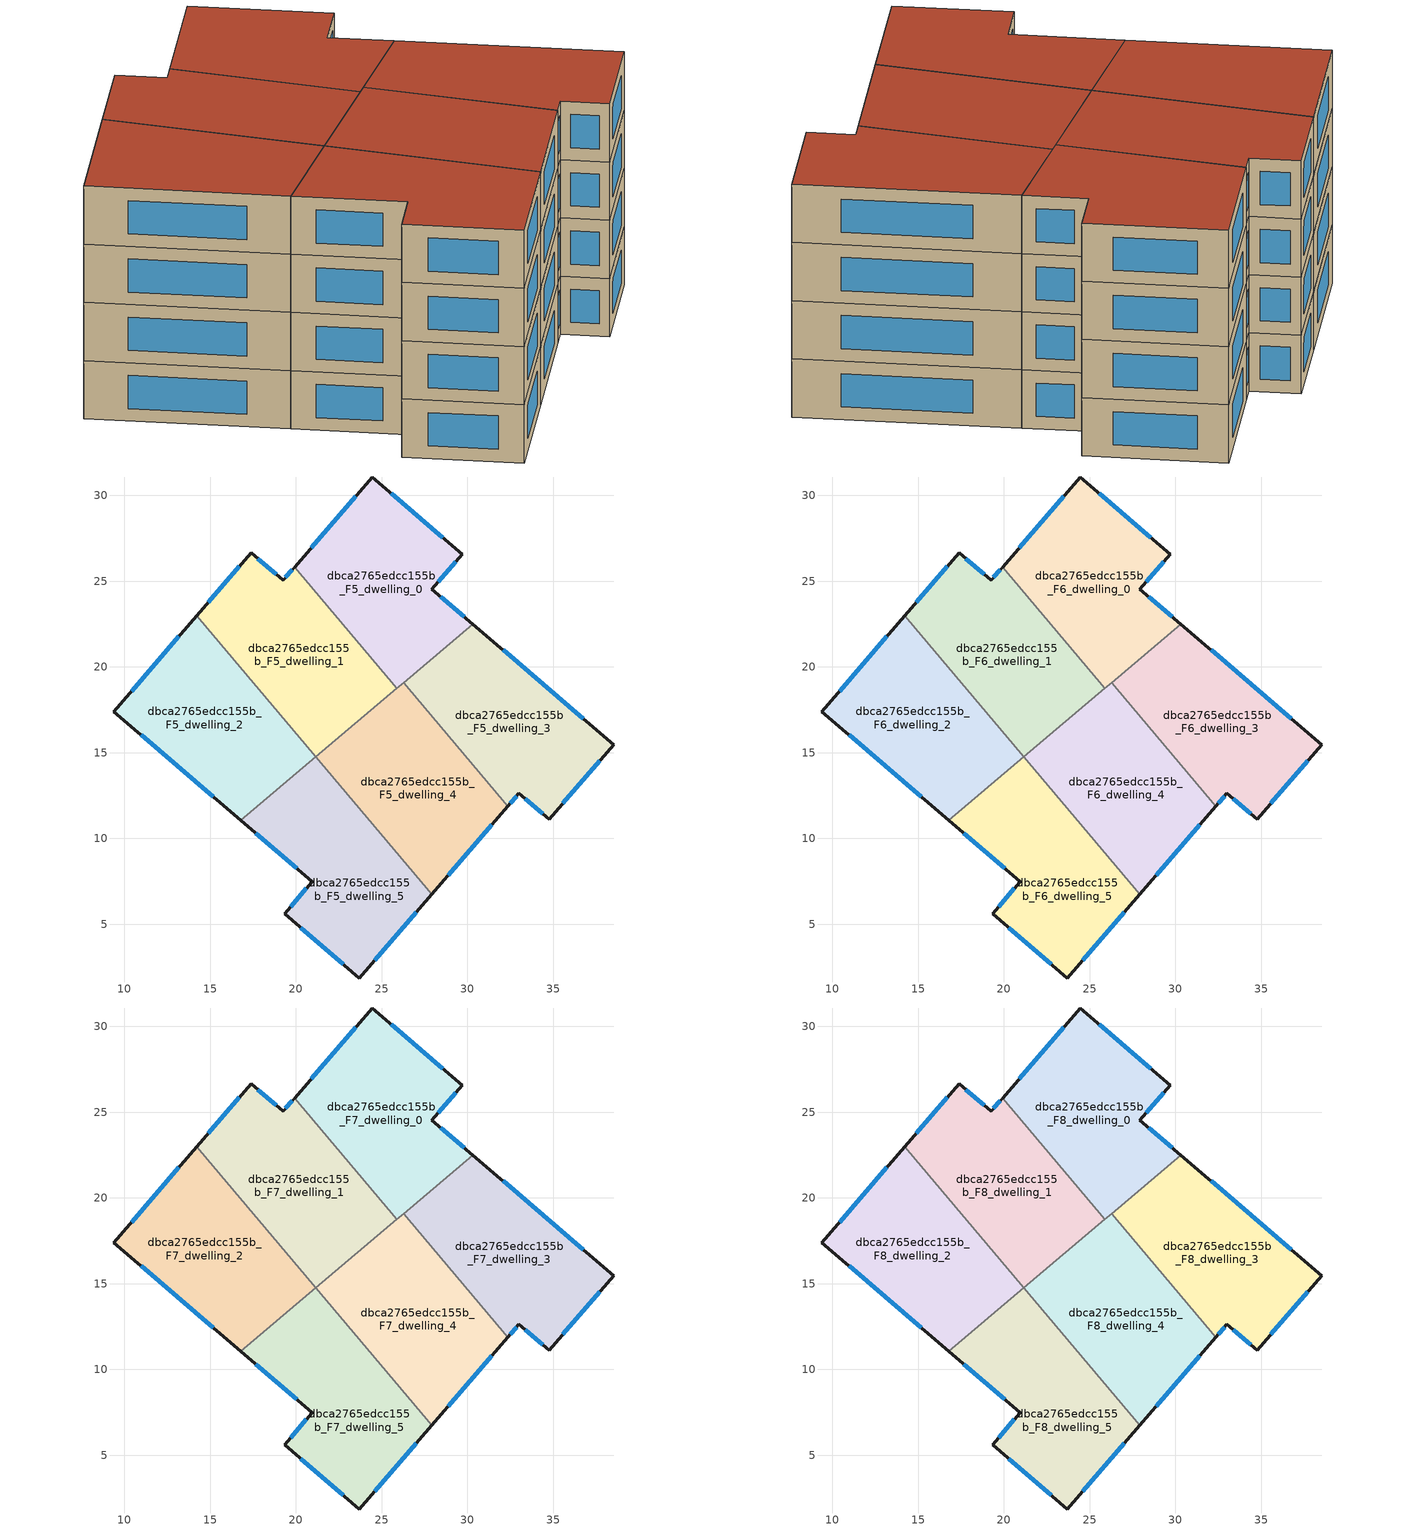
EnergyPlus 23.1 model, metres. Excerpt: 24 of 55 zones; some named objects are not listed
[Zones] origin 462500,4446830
dbca2765edcc155b_F5_dwelling_0
 floor to dbca2765edcc155b_F4_dwelling_0 (EU_floor_Construction): 29.69,26.58 27.92,24.54 30.32,22.49 25.89,18.75 19.92,25.82 24.45,31.07 z15
 wall outside (EU_wall_Construction): 30.32,22.49 27.92,24.54 29.69,26.58 24.45,31.07 19.92,25.82 z15:18
 wall to dbca2765edcc155b_F5_dwelling_1 (EU_wall_Construction): 19.92,25.82 25.89,18.75 z15:18
 wall to dbca2765edcc155b_F5_dwelling_3 (EU_wall_Construction): 26.28,19.09 30.32,22.49 z15:18
 wall to dbca2765edcc155b_F5_dwelling_4 (EU_wall_Construction): 25.89,18.75 26.28,19.09 z15:18
 window (EU_Window_Construction): 29.8,22.93 28.44,24.1 / 23.48,29.94 20.89,26.94 / 28.57,27.54 25.57,30.11 / 28.3,24.97 29.31,26.14 z15.64:17.36
dbca2765edcc155b_F5_dwelling_1
 floor to dbca2765edcc155b_F4_dwelling_1 (EU_floor_Construction): 19.92,25.82 25.89,18.75 21.16,14.76 14.22,22.98 17.39,26.65 19.25,25.04 z15
 wall outside (EU_wall_Construction): 19.92,25.82 19.25,25.04 17.39,26.65 14.22,22.98 z15:18
 wall to dbca2765edcc155b_F5_dwelling_2 (EU_wall_Construction): 14.22,22.98 21.16,14.76 z15:18
 wall to dbca2765edcc155b_F5_dwelling_4 (EU_wall_Construction): 21.16,14.76 25.89,18.75 z15:18
 window (EU_Window_Construction): 16.71,25.86 14.89,23.76 / 18.85,25.39 17.79,26.31 / 19.78,25.65 19.39,25.21 z15.64:17.36
dbca2765edcc155b_F5_dwelling_2
 floor to dbca2765edcc155b_F4_dwelling_2 (EU_floor_Construction): 14.22,22.98 21.16,14.76 16.78,11.06 9.4,17.39 z15
 wall outside (EU_wall_Construction): 14.22,22.98 9.4,17.39 16.78,11.06 z15:18
 wall to dbca2765edcc155b_F5_dwelling_5 (EU_wall_Construction): 16.78,11.06 21.16,14.76 z15:18
 window (EU_Window_Construction): 10.98,16.03 15.2,12.42 / 13.18,21.78 10.43,18.59 z15.64:17.36
dbca2765edcc155b_F5_dwelling_3
 floor to dbca2765edcc155b_F4_dwelling_3 (EU_floor_Construction): 38.52,15.47 34.76,11.12 33,12.63 32.36,11.89 26.28,19.09 30.32,22.49 z15
 wall outside (EU_wall_Construction): 32.36,11.89 33,12.63 34.76,11.12 38.52,15.47 30.32,22.49 z15:18
 wall to dbca2765edcc155b_F5_dwelling_4 (EU_wall_Construction): 26.28,19.09 32.36,11.89 z15:18
 window (EU_Window_Construction): 36.76,16.97 32.07,20.99 / 35.57,12.05 37.71,14.54 / 33.38,12.31 34.39,11.44 / 32.5,12.05 32.86,12.47 z15.64:17.36
dbca2765edcc155b_F5_dwelling_4
 floor to dbca2765edcc155b_F4_dwelling_4 (EU_floor_Construction): 26.28,19.09 32.36,11.89 27.92,6.76 21.16,14.76 z15
 wall outside (EU_wall_Construction): 27.92,6.76 32.36,11.89 z15:18
 wall to dbca2765edcc155b_F5_dwelling_5 (EU_wall_Construction): 21.16,14.76 27.92,6.76 z15:18
 window (EU_Window_Construction): 28.87,7.86 31.41,10.79 z15.64:17.36
dbca2765edcc155b_F5_dwelling_5
 floor to dbca2765edcc155b_F4_dwelling_5 (EU_floor_Construction): 21.16,14.76 27.92,6.76 23.7,1.87 19.34,5.61 20.95,7.49 16.78,11.06 z15
 wall outside (EU_wall_Construction): 16.78,11.06 20.95,7.49 19.34,5.61 23.7,1.87 27.92,6.76 z15:18
 window (EU_Window_Construction): 17.67,10.3 20.06,8.25 / 24.6,2.92 27.02,5.71 / 20.28,4.81 22.77,2.67 / 20.61,7.09 19.69,6.01 z15.64:17.36
dbca2765edcc155b_F6_dwelling_0
 floor to dbca2765edcc155b_F5_dwelling_0 (EU_floor_Construction): 29.69,26.58 27.92,24.54 30.32,22.49 25.89,18.75 19.92,25.82 24.45,31.07 z18
 wall outside (EU_wall_Construction): 30.32,22.49 27.92,24.54 29.69,26.58 24.45,31.07 19.92,25.82 z18:21
 wall to dbca2765edcc155b_F6_dwelling_1 (EU_wall_Construction): 19.92,25.82 25.89,18.75 z18:21
 wall to dbca2765edcc155b_F6_dwelling_3 (EU_wall_Construction): 26.28,19.09 30.32,22.49 z18:21
 wall to dbca2765edcc155b_F6_dwelling_4 (EU_wall_Construction): 25.89,18.75 26.28,19.09 z18:21
 window (EU_Window_Construction): 29.8,22.93 28.44,24.1 / 23.48,29.94 20.89,26.94 / 28.57,27.54 25.57,30.11 / 28.3,24.97 29.31,26.14 z18.64:20.36
dbca2765edcc155b_F6_dwelling_1
 floor to dbca2765edcc155b_F5_dwelling_1 (EU_floor_Construction): 19.92,25.82 25.89,18.75 21.16,14.76 14.22,22.98 17.39,26.65 19.25,25.04 z18
 wall outside (EU_wall_Construction): 19.92,25.82 19.25,25.04 17.39,26.65 14.22,22.98 z18:21
 wall to dbca2765edcc155b_F6_dwelling_2 (EU_wall_Construction): 14.22,22.98 21.16,14.76 z18:21
 wall to dbca2765edcc155b_F6_dwelling_4 (EU_wall_Construction): 21.16,14.76 25.89,18.75 z18:21
 window (EU_Window_Construction): 16.71,25.86 14.89,23.76 / 18.85,25.39 17.79,26.31 / 19.78,25.65 19.39,25.21 z18.64:20.36
dbca2765edcc155b_F6_dwelling_2
 floor to dbca2765edcc155b_F5_dwelling_2 (EU_floor_Construction): 14.22,22.98 21.16,14.76 16.78,11.06 9.4,17.39 z18
 wall outside (EU_wall_Construction): 14.22,22.98 9.4,17.39 16.78,11.06 z18:21
 wall to dbca2765edcc155b_F6_dwelling_5 (EU_wall_Construction): 16.78,11.06 21.16,14.76 z18:21
 window (EU_Window_Construction): 10.98,16.03 15.2,12.42 / 13.18,21.78 10.43,18.59 z18.64:20.36
dbca2765edcc155b_F6_dwelling_3
 floor to dbca2765edcc155b_F5_dwelling_3 (EU_floor_Construction): 38.52,15.47 34.76,11.12 33,12.63 32.36,11.89 26.28,19.09 30.32,22.49 z18
 wall outside (EU_wall_Construction): 32.36,11.89 33,12.63 34.76,11.12 38.52,15.47 30.32,22.49 z18:21
 wall to dbca2765edcc155b_F6_dwelling_4 (EU_wall_Construction): 26.28,19.09 32.36,11.89 z18:21
 window (EU_Window_Construction): 36.76,16.97 32.07,20.99 / 35.57,12.05 37.71,14.54 / 33.38,12.31 34.39,11.44 / 32.5,12.05 32.86,12.47 z18.64:20.36
dbca2765edcc155b_F6_dwelling_4
 floor to dbca2765edcc155b_F5_dwelling_4 (EU_floor_Construction): 26.28,19.09 32.36,11.89 27.92,6.76 21.16,14.76 z18
 wall outside (EU_wall_Construction): 27.92,6.76 32.36,11.89 z18:21
 wall to dbca2765edcc155b_F6_dwelling_5 (EU_wall_Construction): 21.16,14.76 27.92,6.76 z18:21
 window (EU_Window_Construction): 28.87,7.86 31.41,10.79 z18.64:20.36
dbca2765edcc155b_F6_dwelling_5
 floor to dbca2765edcc155b_F5_dwelling_5 (EU_floor_Construction): 21.16,14.76 27.92,6.76 23.7,1.87 19.34,5.61 20.95,7.49 16.78,11.06 z18
 wall outside (EU_wall_Construction): 16.78,11.06 20.95,7.49 19.34,5.61 23.7,1.87 27.92,6.76 z18:21
 window (EU_Window_Construction): 17.67,10.3 20.06,8.25 / 24.6,2.92 27.02,5.71 / 20.28,4.81 22.77,2.67 / 20.61,7.09 19.69,6.01 z18.64:20.36
dbca2765edcc155b_F7_dwelling_0
 floor to dbca2765edcc155b_F6_dwelling_0 (EU_floor_Construction): 29.69,26.58 27.92,24.54 30.32,22.49 25.89,18.75 19.92,25.82 24.45,31.07 z21
 wall outside (EU_wall_Construction): 30.32,22.49 27.92,24.54 29.69,26.58 24.45,31.07 19.92,25.82 z21:24
 wall to dbca2765edcc155b_F7_dwelling_1 (EU_wall_Construction): 19.92,25.82 25.89,18.75 z21:24
 wall to dbca2765edcc155b_F7_dwelling_3 (EU_wall_Construction): 26.28,19.09 30.32,22.49 z21:24
 wall to dbca2765edcc155b_F7_dwelling_4 (EU_wall_Construction): 25.89,18.75 26.28,19.09 z21:24
 window (EU_Window_Construction): 29.8,22.93 28.44,24.1 / 23.48,29.94 20.89,26.94 / 28.57,27.54 25.57,30.11 / 28.3,24.97 29.31,26.14 z21.64:23.36
dbca2765edcc155b_F7_dwelling_1
 floor to dbca2765edcc155b_F6_dwelling_1 (EU_floor_Construction): 19.92,25.82 25.89,18.75 21.16,14.76 14.22,22.98 17.39,26.65 19.25,25.04 z21
 wall outside (EU_wall_Construction): 19.92,25.82 19.25,25.04 17.39,26.65 14.22,22.98 z21:24
 wall to dbca2765edcc155b_F7_dwelling_2 (EU_wall_Construction): 14.22,22.98 21.16,14.76 z21:24
 wall to dbca2765edcc155b_F7_dwelling_4 (EU_wall_Construction): 21.16,14.76 25.89,18.75 z21:24
 window (EU_Window_Construction): 16.71,25.86 14.89,23.76 / 18.85,25.39 17.79,26.31 / 19.78,25.65 19.39,25.21 z21.64:23.36
dbca2765edcc155b_F7_dwelling_2
 floor to dbca2765edcc155b_F6_dwelling_2 (EU_floor_Construction): 14.22,22.98 21.16,14.76 16.78,11.06 9.4,17.39 z21
 wall outside (EU_wall_Construction): 14.22,22.98 9.4,17.39 16.78,11.06 z21:24
 wall to dbca2765edcc155b_F7_dwelling_5 (EU_wall_Construction): 16.78,11.06 21.16,14.76 z21:24
 window (EU_Window_Construction): 10.98,16.03 15.2,12.42 / 13.18,21.78 10.43,18.59 z21.64:23.36
dbca2765edcc155b_F7_dwelling_3
 floor to dbca2765edcc155b_F6_dwelling_3 (EU_floor_Construction): 38.52,15.47 34.76,11.12 33,12.63 32.36,11.89 26.28,19.09 30.32,22.49 z21
 wall outside (EU_wall_Construction): 32.36,11.89 33,12.63 34.76,11.12 38.52,15.47 30.32,22.49 z21:24
 wall to dbca2765edcc155b_F7_dwelling_4 (EU_wall_Construction): 26.28,19.09 32.36,11.89 z21:24
 window (EU_Window_Construction): 36.76,16.97 32.07,20.99 / 35.57,12.05 37.71,14.54 / 33.38,12.31 34.39,11.44 / 32.5,12.05 32.86,12.47 z21.64:23.36
dbca2765edcc155b_F7_dwelling_4
 floor to dbca2765edcc155b_F6_dwelling_4 (EU_floor_Construction): 26.28,19.09 32.36,11.89 27.92,6.76 21.16,14.76 z21
 wall outside (EU_wall_Construction): 27.92,6.76 32.36,11.89 z21:24
 wall to dbca2765edcc155b_F7_dwelling_5 (EU_wall_Construction): 21.16,14.76 27.92,6.76 z21:24
 window (EU_Window_Construction): 28.87,7.86 31.41,10.79 z21.64:23.36
dbca2765edcc155b_F7_dwelling_5
 floor to dbca2765edcc155b_F6_dwelling_5 (EU_floor_Construction): 21.16,14.76 27.92,6.76 23.7,1.87 19.34,5.61 20.95,7.49 16.78,11.06 z21
 wall outside (EU_wall_Construction): 16.78,11.06 20.95,7.49 19.34,5.61 23.7,1.87 27.92,6.76 z21:24
 window (EU_Window_Construction): 17.67,10.3 20.06,8.25 / 24.6,2.92 27.02,5.71 / 20.28,4.81 22.77,2.67 / 20.61,7.09 19.69,6.01 z21.64:23.36
dbca2765edcc155b_F8_dwelling_0
 floor to dbca2765edcc155b_F7_dwelling_0 (EU_floor_Construction): 29.69,26.58 27.92,24.54 30.32,22.49 25.89,18.75 19.92,25.82 24.45,31.07 z24
 wall outside (EU_wall_Construction): 30.32,22.49 27.92,24.54 29.69,26.58 24.45,31.07 19.92,25.82 z24:27
 wall to dbca2765edcc155b_F8_dwelling_1 (EU_wall_Construction): 19.92,25.82 25.89,18.75 z24:27
 wall to dbca2765edcc155b_F8_dwelling_3 (EU_wall_Construction): 26.28,19.09 30.32,22.49 z24:27
 wall to dbca2765edcc155b_F8_dwelling_4 (EU_wall_Construction): 25.89,18.75 26.28,19.09 z24:27
 window (EU_Window_Construction): 29.8,22.93 28.44,24.1 / 23.48,29.94 20.89,26.94 / 28.57,27.54 25.57,30.11 / 28.3,24.97 29.31,26.14 z24.64:26.36
 roof outside (EU_roof_Construction): 30.32,22.49 27.92,24.54 29.69,26.58 24.45,31.07 19.92,25.82 25.89,18.75 z27
dbca2765edcc155b_F8_dwelling_1
 floor to dbca2765edcc155b_F7_dwelling_1 (EU_floor_Construction): 19.92,25.82 25.89,18.75 21.16,14.76 14.22,22.98 17.39,26.65 19.25,25.04 z24
 wall outside (EU_wall_Construction): 19.92,25.82 19.25,25.04 17.39,26.65 14.22,22.98 z24:27
 wall to dbca2765edcc155b_F8_dwelling_2 (EU_wall_Construction): 14.22,22.98 21.16,14.76 z24:27
 wall to dbca2765edcc155b_F8_dwelling_4 (EU_wall_Construction): 21.16,14.76 25.89,18.75 z24:27
 window (EU_Window_Construction): 16.71,25.86 14.89,23.76 / 18.85,25.39 17.79,26.31 / 19.78,25.65 19.39,25.21 z24.64:26.36
 roof outside (EU_roof_Construction): 25.89,18.75 19.92,25.82 19.25,25.04 17.39,26.65 14.22,22.98 21.16,14.76 z27
dbca2765edcc155b_F8_dwelling_2
 floor to dbca2765edcc155b_F7_dwelling_2 (EU_floor_Construction): 14.22,22.98 21.16,14.76 16.78,11.06 9.4,17.39 z24
 wall outside (EU_wall_Construction): 14.22,22.98 9.4,17.39 16.78,11.06 z24:27
 wall to dbca2765edcc155b_F8_dwelling_5 (EU_wall_Construction): 16.78,11.06 21.16,14.76 z24:27
 window (EU_Window_Construction): 10.98,16.03 15.2,12.42 / 13.18,21.78 10.43,18.59 z24.64:26.36
 roof outside (EU_roof_Construction): 21.16,14.76 14.22,22.98 9.4,17.39 16.78,11.06 z27
dbca2765edcc155b_F8_dwelling_3
 floor to dbca2765edcc155b_F7_dwelling_3 (EU_floor_Construction): 38.52,15.47 34.76,11.12 33,12.63 32.36,11.89 26.28,19.09 30.32,22.49 z24
 wall outside (EU_wall_Construction): 32.36,11.89 33,12.63 34.76,11.12 38.52,15.47 30.32,22.49 z24:27
 wall to dbca2765edcc155b_F8_dwelling_4 (EU_wall_Construction): 26.28,19.09 32.36,11.89 z24:27
 window (EU_Window_Construction): 36.76,16.97 32.07,20.99 / 35.57,12.05 37.71,14.54 / 33.38,12.31 34.39,11.44 / 32.5,12.05 32.86,12.47 z24.64:26.36
 roof outside (EU_roof_Construction): 34.76,11.12 38.52,15.47 30.32,22.49 26.28,19.09 32.36,11.89 33,12.63 z27
dbca2765edcc155b_F8_dwelling_4
 floor to dbca2765edcc155b_F7_dwelling_4 (EU_floor_Construction): 26.28,19.09 32.36,11.89 27.92,6.76 21.16,14.76 z24
 wall outside (EU_wall_Construction): 27.92,6.76 32.36,11.89 z24:27
 wall to dbca2765edcc155b_F8_dwelling_5 (EU_wall_Construction): 21.16,14.76 27.92,6.76 z24:27
 window (EU_Window_Construction): 28.87,7.86 31.41,10.79 z24.64:26.36
 roof outside (EU_roof_Construction): 27.92,6.76 32.36,11.89 26.28,19.09 21.16,14.76 z27
dbca2765edcc155b_F8_dwelling_5
 floor to dbca2765edcc155b_F7_dwelling_5 (EU_floor_Construction): 21.16,14.76 27.92,6.76 23.7,1.87 19.34,5.61 20.95,7.49 16.78,11.06 z24
 wall outside (EU_wall_Construction): 16.78,11.06 20.95,7.49 19.34,5.61 23.7,1.87 27.92,6.76 z24:27
 window (EU_Window_Construction): 17.67,10.3 20.06,8.25 / 24.6,2.92 27.02,5.71 / 20.28,4.81 22.77,2.67 / 20.61,7.09 19.69,6.01 z24.64:26.36
 roof outside (EU_roof_Construction): 23.7,1.87 27.92,6.76 21.16,14.76 16.78,11.06 20.95,7.49 19.34,5.61 z27
[Building]
EU S2 Campaign: North Axis=0; Terrain=City; Solar Distribution=FullExterior
[Site:Location]
Yerevan-Zvartnots.Intl.AP: Latitude=40.15; Longitude=44.383; Time Zone=4; Elevation=854
[SizingPeriod:WeatherFileDays]
AnnualSizingPeriod: Begin Month=1; Begin Day of Month=1; End Month=12; End Day of Month=31; Day of Week for Start Day=Monday; Use Weather File Daylight Saving Period=No; Use Weather File Rain and Snow Indicators=No
[MATERIAL]
EU_InternalMass_Material: Roughness=MediumRough; Thickness=0.1; Conductivity=1; Density=1800; Specific Heat=900; Thermal Absorptance=0.9; Solar Absorptance=0.7; Visible Absorptance=0.7
[MATERIAL:NOMASS] Roughness=MediumRough; Thermal Absorptance=0.9; Solar Absorptance=0.7; Visible Absorptance=0.7
Name | Thermal Resistance
EU_wall_NoMass | 1.05043
EU_roof_NoMass | 1.45357
EU_floor_NoMass | 0.478065
[WINDOWMATERIAL:SIMPLEGLAZINGSYSTEM]
EU_Window_SimpleGlazing: UFactor=2.5566; Solar Heat Gain Coefficient=0.75; Visible Transmittance=0.75
[CONSTRUCTION]
EU_wall_Construction: EU_wall_NoMass
EU_roof_Construction: EU_roof_NoMass
EU_floor_Construction: EU_floor_NoMass
EU_Window_Construction: EU_Window_SimpleGlazing
EU_InternalMass_Construction: EU_InternalMass_Material
[ZONE] Type=1; Multiplier=1; Ceiling Height=autocalculate; Floor Area=autocalculate; Part of Total Floor Area=Yes
Name | Volume
dbca2765edcc155b_F5_dwelling_0; dbca2765edcc155b_F6_dwelling_0; dbca2765edcc155b_F7_dwelling_0; dbca2765edcc155b_F8_dwelling_0 | 200.046
dbca2765edcc155b_F5_dwelling_1; dbca2765edcc155b_F6_dwelling_1; dbca2765edcc155b_F7_dwelling_1; dbca2765edcc155b_F8_dwelling_1 | 200.01
dbca2765edcc155b_F5_dwelling_2; dbca2765edcc155b_F6_dwelling_2; dbca2765edcc155b_F7_dwelling_2; dbca2765edcc155b_F8_dwelling_2 | 200.033
dbca2765edcc155b_F5_dwelling_3; dbca2765edcc155b_F6_dwelling_3; dbca2765edcc155b_F7_dwelling_3; dbca2765edcc155b_F8_dwelling_3 | 200.03
dbca2765edcc155b_F5_dwelling_4; dbca2765edcc155b_F6_dwelling_4; dbca2765edcc155b_F7_dwelling_4; dbca2765edcc155b_F8_dwelling_4 | 200.022
dbca2765edcc155b_F5_dwelling_5; dbca2765edcc155b_F6_dwelling_5; dbca2765edcc155b_F7_dwelling_5; dbca2765edcc155b_F8_dwelling_5 | 200.014
[INTERNALMASS] Construction=EU_InternalMass_Construction
Name | Zone or ZoneList | Surface Area
dbca2765edcc155b_F5_dwelling_0_EU_InternalMass | dbca2765edcc155b_F5_dwelling_0 | 66.682
dbca2765edcc155b_F5_dwelling_1_EU_InternalMass | dbca2765edcc155b_F5_dwelling_1 | 66.6699
dbca2765edcc155b_F5_dwelling_2_EU_InternalMass | dbca2765edcc155b_F5_dwelling_2 | 66.6775
dbca2765edcc155b_F5_dwelling_3_EU_InternalMass | dbca2765edcc155b_F5_dwelling_3 | 66.6766
dbca2765edcc155b_F5_dwelling_4_EU_InternalMass | dbca2765edcc155b_F5_dwelling_4 | 66.6739
dbca2765edcc155b_F5_dwelling_5_EU_InternalMass | dbca2765edcc155b_F5_dwelling_5 | 66.6713
dbca2765edcc155b_F6_dwelling_0_EU_InternalMass | dbca2765edcc155b_F6_dwelling_0 | 66.682
dbca2765edcc155b_F6_dwelling_1_EU_InternalMass | dbca2765edcc155b_F6_dwelling_1 | 66.6699
dbca2765edcc155b_F6_dwelling_2_EU_InternalMass | dbca2765edcc155b_F6_dwelling_2 | 66.6775
dbca2765edcc155b_F6_dwelling_3_EU_InternalMass | dbca2765edcc155b_F6_dwelling_3 | 66.6766
dbca2765edcc155b_F6_dwelling_4_EU_InternalMass | dbca2765edcc155b_F6_dwelling_4 | 66.6739
dbca2765edcc155b_F6_dwelling_5_EU_InternalMass | dbca2765edcc155b_F6_dwelling_5 | 66.6713
dbca2765edcc155b_F7_dwelling_0_EU_InternalMass | dbca2765edcc155b_F7_dwelling_0 | 66.682
dbca2765edcc155b_F7_dwelling_1_EU_InternalMass | dbca2765edcc155b_F7_dwelling_1 | 66.6699
dbca2765edcc155b_F7_dwelling_2_EU_InternalMass | dbca2765edcc155b_F7_dwelling_2 | 66.6775
dbca2765edcc155b_F7_dwelling_3_EU_InternalMass | dbca2765edcc155b_F7_dwelling_3 | 66.6766
dbca2765edcc155b_F7_dwelling_4_EU_InternalMass | dbca2765edcc155b_F7_dwelling_4 | 66.6739
dbca2765edcc155b_F7_dwelling_5_EU_InternalMass | dbca2765edcc155b_F7_dwelling_5 | 66.6713
dbca2765edcc155b_F8_dwelling_0_EU_InternalMass | dbca2765edcc155b_F8_dwelling_0 | 66.682
dbca2765edcc155b_F8_dwelling_1_EU_InternalMass | dbca2765edcc155b_F8_dwelling_1 | 66.6699
dbca2765edcc155b_F8_dwelling_2_EU_InternalMass | dbca2765edcc155b_F8_dwelling_2 | 66.6775
dbca2765edcc155b_F8_dwelling_3_EU_InternalMass | dbca2765edcc155b_F8_dwelling_3 | 66.6766
dbca2765edcc155b_F8_dwelling_4_EU_InternalMass | dbca2765edcc155b_F8_dwelling_4 | 66.6739
dbca2765edcc155b_F8_dwelling_5_EU_InternalMass | dbca2765edcc155b_F8_dwelling_5 | 66.6713
[OTHEREQUIPMENT] Fuel Type=Electricity; Design Level Calculation Method=Watts/Area; Power per Zone Floor Area=1; Fraction Latent=0; Fraction Radiant=0; Fraction Lost=0; Carbon Dioxide Generation Rate=0; EndUse Subcategory=EU_Step8_InternalGains
Name | Zone or ZoneList or Space or SpaceList | Schedule
EU_Step8_InternalGain_dbca2765edcc155b_F5_dwelling_0_f000 | dbca2765edcc155b_F5_dwelling_0 | EU_Step8_GainSchedule_dbca2765edcc155b_F5_dwelling_0_f000
EU_Step8_InternalGain_dbca2765edcc155b_F5_dwelling_1_f000 | dbca2765edcc155b_F5_dwelling_1 | EU_Step8_GainSchedule_dbca2765edcc155b_F5_dwelling_1_f000
EU_Step8_InternalGain_dbca2765edcc155b_F5_dwelling_2_f000 | dbca2765edcc155b_F5_dwelling_2 | EU_Step8_GainSchedule_dbca2765edcc155b_F5_dwelling_2_f000
EU_Step8_InternalGain_dbca2765edcc155b_F5_dwelling_3_f000 | dbca2765edcc155b_F5_dwelling_3 | EU_Step8_GainSchedule_dbca2765edcc155b_F5_dwelling_3_f000
EU_Step8_InternalGain_dbca2765edcc155b_F5_dwelling_4_f000 | dbca2765edcc155b_F5_dwelling_4 | EU_Step8_GainSchedule_dbca2765edcc155b_F5_dwelling_4_f000
EU_Step8_InternalGain_dbca2765edcc155b_F5_dwelling_5_f000 | dbca2765edcc155b_F5_dwelling_5 | EU_Step8_GainSchedule_dbca2765edcc155b_F5_dwelling_5_f000
EU_Step8_InternalGain_dbca2765edcc155b_F6_dwelling_0_f000 | dbca2765edcc155b_F6_dwelling_0 | EU_Step8_GainSchedule_dbca2765edcc155b_F6_dwelling_0_f000
EU_Step8_InternalGain_dbca2765edcc155b_F6_dwelling_1_f000 | dbca2765edcc155b_F6_dwelling_1 | EU_Step8_GainSchedule_dbca2765edcc155b_F6_dwelling_1_f000
EU_Step8_InternalGain_dbca2765edcc155b_F6_dwelling_2_f000 | dbca2765edcc155b_F6_dwelling_2 | EU_Step8_GainSchedule_dbca2765edcc155b_F6_dwelling_2_f000
EU_Step8_InternalGain_dbca2765edcc155b_F6_dwelling_3_f000 | dbca2765edcc155b_F6_dwelling_3 | EU_Step8_GainSchedule_dbca2765edcc155b_F6_dwelling_3_f000
EU_Step8_InternalGain_dbca2765edcc155b_F6_dwelling_4_f000 | dbca2765edcc155b_F6_dwelling_4 | EU_Step8_GainSchedule_dbca2765edcc155b_F6_dwelling_4_f000
EU_Step8_InternalGain_dbca2765edcc155b_F6_dwelling_5_f000 | dbca2765edcc155b_F6_dwelling_5 | EU_Step8_GainSchedule_dbca2765edcc155b_F6_dwelling_5_f000
EU_Step8_InternalGain_dbca2765edcc155b_F7_dwelling_0_f000 | dbca2765edcc155b_F7_dwelling_0 | EU_Step8_GainSchedule_dbca2765edcc155b_F7_dwelling_0_f000
EU_Step8_InternalGain_dbca2765edcc155b_F7_dwelling_1_f000 | dbca2765edcc155b_F7_dwelling_1 | EU_Step8_GainSchedule_dbca2765edcc155b_F7_dwelling_1_f000
EU_Step8_InternalGain_dbca2765edcc155b_F7_dwelling_2_f000 | dbca2765edcc155b_F7_dwelling_2 | EU_Step8_GainSchedule_dbca2765edcc155b_F7_dwelling_2_f000
EU_Step8_InternalGain_dbca2765edcc155b_F7_dwelling_3_f000 | dbca2765edcc155b_F7_dwelling_3 | EU_Step8_GainSchedule_dbca2765edcc155b_F7_dwelling_3_f000
EU_Step8_InternalGain_dbca2765edcc155b_F7_dwelling_4_f000 | dbca2765edcc155b_F7_dwelling_4 | EU_Step8_GainSchedule_dbca2765edcc155b_F7_dwelling_4_f000
EU_Step8_InternalGain_dbca2765edcc155b_F7_dwelling_5_f000 | dbca2765edcc155b_F7_dwelling_5 | EU_Step8_GainSchedule_dbca2765edcc155b_F7_dwelling_5_f000
EU_Step8_InternalGain_dbca2765edcc155b_F8_dwelling_0_f000 | dbca2765edcc155b_F8_dwelling_0 | EU_Step8_GainSchedule_dbca2765edcc155b_F8_dwelling_0_f000
EU_Step8_InternalGain_dbca2765edcc155b_F8_dwelling_1_f000 | dbca2765edcc155b_F8_dwelling_1 | EU_Step8_GainSchedule_dbca2765edcc155b_F8_dwelling_1_f000
EU_Step8_InternalGain_dbca2765edcc155b_F8_dwelling_2_f000 | dbca2765edcc155b_F8_dwelling_2 | EU_Step8_GainSchedule_dbca2765edcc155b_F8_dwelling_2_f000
EU_Step8_InternalGain_dbca2765edcc155b_F8_dwelling_3_f000 | dbca2765edcc155b_F8_dwelling_3 | EU_Step8_GainSchedule_dbca2765edcc155b_F8_dwelling_3_f000
EU_Step8_InternalGain_dbca2765edcc155b_F8_dwelling_4_f000 | dbca2765edcc155b_F8_dwelling_4 | EU_Step8_GainSchedule_dbca2765edcc155b_F8_dwelling_4_f000
EU_Step8_InternalGain_dbca2765edcc155b_F8_dwelling_5_f000 | dbca2765edcc155b_F8_dwelling_5 | EU_Step8_GainSchedule_dbca2765edcc155b_F8_dwelling_5_f000
[ZONEVENTILATION:DESIGNFLOWRATE] Schedule=EU_AlwaysOn; Design Flow Rate Calculation Method=AirChanges/Hour; Air Changes per Hour=0.557805; Ventilation Type=Natural; Fan Pressure Rise=0; Fan Total Efficiency=1; Constant Term Coefficient=1; Temperature Term Coefficient=0; Velocity Term Coefficient=0; Velocity Squared Term Coefficient=0; Minimum Indoor Temperature=-100; Maximum Indoor Temperature=100; Delta Temperature=-100; Minimum Outdoor Temperature=-100; Maximum Outdoor Temperature=100; Maximum Wind Speed=40
Name | Zone or ZoneList or Space or SpaceList
EU_ConstantAir_dbca2765edcc155b_F5_dwelling_0 | dbca2765edcc155b_F5_dwelling_0
EU_ConstantAir_dbca2765edcc155b_F5_dwelling_1 | dbca2765edcc155b_F5_dwelling_1
EU_ConstantAir_dbca2765edcc155b_F5_dwelling_2 | dbca2765edcc155b_F5_dwelling_2
EU_ConstantAir_dbca2765edcc155b_F5_dwelling_3 | dbca2765edcc155b_F5_dwelling_3
EU_ConstantAir_dbca2765edcc155b_F5_dwelling_4 | dbca2765edcc155b_F5_dwelling_4
EU_ConstantAir_dbca2765edcc155b_F5_dwelling_5 | dbca2765edcc155b_F5_dwelling_5
EU_ConstantAir_dbca2765edcc155b_F6_dwelling_0 | dbca2765edcc155b_F6_dwelling_0
EU_ConstantAir_dbca2765edcc155b_F6_dwelling_1 | dbca2765edcc155b_F6_dwelling_1
EU_ConstantAir_dbca2765edcc155b_F6_dwelling_2 | dbca2765edcc155b_F6_dwelling_2
EU_ConstantAir_dbca2765edcc155b_F6_dwelling_3 | dbca2765edcc155b_F6_dwelling_3
EU_ConstantAir_dbca2765edcc155b_F6_dwelling_4 | dbca2765edcc155b_F6_dwelling_4
EU_ConstantAir_dbca2765edcc155b_F6_dwelling_5 | dbca2765edcc155b_F6_dwelling_5
EU_ConstantAir_dbca2765edcc155b_F7_dwelling_0 | dbca2765edcc155b_F7_dwelling_0
EU_ConstantAir_dbca2765edcc155b_F7_dwelling_1 | dbca2765edcc155b_F7_dwelling_1
EU_ConstantAir_dbca2765edcc155b_F7_dwelling_2 | dbca2765edcc155b_F7_dwelling_2
EU_ConstantAir_dbca2765edcc155b_F7_dwelling_3 | dbca2765edcc155b_F7_dwelling_3
EU_ConstantAir_dbca2765edcc155b_F7_dwelling_4 | dbca2765edcc155b_F7_dwelling_4
EU_ConstantAir_dbca2765edcc155b_F7_dwelling_5 | dbca2765edcc155b_F7_dwelling_5
EU_ConstantAir_dbca2765edcc155b_F8_dwelling_0 | dbca2765edcc155b_F8_dwelling_0
EU_ConstantAir_dbca2765edcc155b_F8_dwelling_1 | dbca2765edcc155b_F8_dwelling_1
EU_ConstantAir_dbca2765edcc155b_F8_dwelling_2 | dbca2765edcc155b_F8_dwelling_2
EU_ConstantAir_dbca2765edcc155b_F8_dwelling_3 | dbca2765edcc155b_F8_dwelling_3
EU_ConstantAir_dbca2765edcc155b_F8_dwelling_4 | dbca2765edcc155b_F8_dwelling_4
EU_ConstantAir_dbca2765edcc155b_F8_dwelling_5 | dbca2765edcc155b_F8_dwelling_5
[HVACTEMPLATE:THERMOSTAT] Constant Heating Setpoint=20; Constant Cooling Setpoint=50
EU_HeatOnly_dbca2765edcc155b_F8_dwelling_3; EU_HeatOnly_dbca2765edcc155b_F8_dwelling_4; EU_HeatOnly_dbca2765edcc155b_F8_dwelling_5
[HVACTEMPLATE:ZONE:IDEALLOADSAIRSYSTEM] System Availability Schedule=EU_AlwaysOn; Maximum Heating Supply Air Temperature=50; Minimum Cooling Supply Air Temperature=13; Maximum Heating Supply Air Humidity Ratio=0.0156; Minimum Cooling Supply Air Humidity Ratio=0.0077; Heating Limit=NoLimit; Cooling Limit=NoLimit; Heating Availability Schedule=EU_AlwaysOn; Cooling Availability Schedule=EU_CoolingOff; Dehumidification Control Type=ConstantSensibleHeatRatio; Cooling Sensible Heat Ratio=0.7; Dehumidification Setpoint=60; Humidification Control Type=None; Humidification Setpoint=30; Outdoor Air Method=None; Outdoor Air Flow Rate per Person=0.00944; Outdoor Air Flow Rate per Zone Floor Area=0; Outdoor Air Flow Rate per Zone=0; Demand Controlled Ventilation Type=None; Outdoor Air Economizer Type=NoEconomizer; Heat Recovery Type=None; Sensible Heat Recovery Effectiveness=0.7; Latent Heat Recovery Effectiveness=0.65
Name | Template Thermostat
dbca2765edcc155b_F5_dwelling_0 | EU_HeatOnly_dbca2765edcc155b_F5_dwelling_0
dbca2765edcc155b_F5_dwelling_1 | EU_HeatOnly_dbca2765edcc155b_F5_dwelling_1
dbca2765edcc155b_F5_dwelling_2 | EU_HeatOnly_dbca2765edcc155b_F5_dwelling_2
dbca2765edcc155b_F5_dwelling_3 | EU_HeatOnly_dbca2765edcc155b_F5_dwelling_3
dbca2765edcc155b_F5_dwelling_4 | EU_HeatOnly_dbca2765edcc155b_F5_dwelling_4
dbca2765edcc155b_F5_dwelling_5 | EU_HeatOnly_dbca2765edcc155b_F5_dwelling_5
dbca2765edcc155b_F6_dwelling_0 | EU_HeatOnly_dbca2765edcc155b_F6_dwelling_0
dbca2765edcc155b_F6_dwelling_1 | EU_HeatOnly_dbca2765edcc155b_F6_dwelling_1
dbca2765edcc155b_F6_dwelling_2 | EU_HeatOnly_dbca2765edcc155b_F6_dwelling_2
dbca2765edcc155b_F6_dwelling_3 | EU_HeatOnly_dbca2765edcc155b_F6_dwelling_3
dbca2765edcc155b_F6_dwelling_4 | EU_HeatOnly_dbca2765edcc155b_F6_dwelling_4
dbca2765edcc155b_F6_dwelling_5 | EU_HeatOnly_dbca2765edcc155b_F6_dwelling_5
dbca2765edcc155b_F7_dwelling_0 | EU_HeatOnly_dbca2765edcc155b_F7_dwelling_0
dbca2765edcc155b_F7_dwelling_1 | EU_HeatOnly_dbca2765edcc155b_F7_dwelling_1
dbca2765edcc155b_F7_dwelling_2 | EU_HeatOnly_dbca2765edcc155b_F7_dwelling_2
dbca2765edcc155b_F7_dwelling_3 | EU_HeatOnly_dbca2765edcc155b_F7_dwelling_3
dbca2765edcc155b_F7_dwelling_4 | EU_HeatOnly_dbca2765edcc155b_F7_dwelling_4
dbca2765edcc155b_F7_dwelling_5 | EU_HeatOnly_dbca2765edcc155b_F7_dwelling_5
dbca2765edcc155b_F8_dwelling_0 | EU_HeatOnly_dbca2765edcc155b_F8_dwelling_0
dbca2765edcc155b_F8_dwelling_1 | EU_HeatOnly_dbca2765edcc155b_F8_dwelling_1
dbca2765edcc155b_F8_dwelling_2 | EU_HeatOnly_dbca2765edcc155b_F8_dwelling_2
dbca2765edcc155b_F8_dwelling_3 | EU_HeatOnly_dbca2765edcc155b_F8_dwelling_3
dbca2765edcc155b_F8_dwelling_4 | EU_HeatOnly_dbca2765edcc155b_F8_dwelling_4
dbca2765edcc155b_F8_dwelling_5 | EU_HeatOnly_dbca2765edcc155b_F8_dwelling_5
[SIZING:ZONE] Zone Cooling Design Supply Air Temperature Input Method=SupplyAirTemperature; Zone Cooling Design Supply Air Temperature=13; Zone Heating Design Supply Air Temperature Input Method=SupplyAirTemperature; Zone Heating Design Supply Air Temperature=50; Zone Cooling Design Supply Air Humidity Ratio=0.008; Zone Heating Design Supply Air Humidity Ratio=0.008; Cooling Design Air Flow Method=DesignDay; Cooling Design Air Flow Rate=0; Cooling Minimum Air Flow per Zone Floor Area=0.000762; Cooling Minimum Air Flow=0; Cooling Minimum Air Flow Fraction=0.2; Heating Design Air Flow Method=DesignDay; Heating Design Air Flow Rate=0; Heating Maximum Air Flow per Zone Floor Area=0.002032; Heating Maximum Air Flow=0.141576; Heating Maximum Air Flow Fraction=0.3; Account for Dedicated Outdoor Air System=No; Dedicated Outdoor Air System Control Strategy=NeutralSupplyAir; Dedicated Outdoor Air Low Setpoint Temperature for Design=autosize; Dedicated Outdoor Air High Setpoint Temperature for Design=autosize; Zone Load Sizing Method=Sensible Load Only No Latent Load; Zone Latent Cooling Design Supply Air Humidity Ratio Input Method=HumidityRatioDifference; Zone Cooling Design Supply Air Humidity Ratio Difference=0.005; Zone Latent Heating Design Supply Air Humidity Ratio Input Method=HumidityRatioDifference; Zone Humidification Design Supply Air Humidity Ratio Difference=0.005
dbca2765edcc155b_F5_dwelling_0; dbca2765edcc155b_F5_dwelling_1; dbca2765edcc155b_F5_dwelling_2; dbca2765edcc155b_F5_dwelling_3; dbca2765edcc155b_F5_dwelling_4; dbca2765edcc155b_F5_dwelling_5; dbca2765edcc155b_F6_dwelling_0; dbca2765edcc155b_F6_dwelling_1; dbca2765edcc155b_F6_dwelling_2; dbca2765edcc155b_F6_dwelling_3; dbca2765edcc155b_F6_dwelling_4; dbca2765edcc155b_F6_dwelling_5; dbca2765edcc155b_F7_dwelling_0; dbca2765edcc155b_F7_dwelling_1; dbca2765edcc155b_F7_dwelling_2; dbca2765edcc155b_F7_dwelling_3; dbca2765edcc155b_F7_dwelling_4; dbca2765edcc155b_F7_dwelling_5; dbca2765edcc155b_F8_dwelling_0; dbca2765edcc155b_F8_dwelling_1; dbca2765edcc155b_F8_dwelling_2; dbca2765edcc155b_F8_dwelling_3; dbca2765edcc155b_F8_dwelling_4; dbca2765edcc155b_F8_dwelling_5
[SCHEDULE:CONSTANT]
Name | Hourly Value
EU_AlwaysOn | 1
EU_CoolingOff | 0
[SCHEDULE:FILE] Column Number=1; Rows to Skip at Top=0; Number of Hours of Data=8760; Column Separator=Comma; Interpolate to Timestep=No; Minutes per Item=60; Adjust Schedule for Daylight Savings=Yes
Name | File
EU_Step8_GainSchedule_dbca2765edcc155b_F5_dwelling_0_f000 | ../../schedules/dbca2765edcc155b/dbca2765edcc155b_F5_dwelling_0_f000_gain.csv
EU_Step8_GainSchedule_dbca2765edcc155b_F5_dwelling_1_f000 | ../../schedules/dbca2765edcc155b/dbca2765edcc155b_F5_dwelling_1_f000_gain.csv
EU_Step8_GainSchedule_dbca2765edcc155b_F5_dwelling_2_f000 | ../../schedules/dbca2765edcc155b/dbca2765edcc155b_F5_dwelling_2_f000_gain.csv
EU_Step8_GainSchedule_dbca2765edcc155b_F5_dwelling_3_f000 | ../../schedules/dbca2765edcc155b/dbca2765edcc155b_F5_dwelling_3_f000_gain.csv
EU_Step8_GainSchedule_dbca2765edcc155b_F5_dwelling_4_f000 | ../../schedules/dbca2765edcc155b/dbca2765edcc155b_F5_dwelling_4_f000_gain.csv
EU_Step8_GainSchedule_dbca2765edcc155b_F5_dwelling_5_f000 | ../../schedules/dbca2765edcc155b/dbca2765edcc155b_F5_dwelling_5_f000_gain.csv
EU_Step8_GainSchedule_dbca2765edcc155b_F6_dwelling_0_f000 | ../../schedules/dbca2765edcc155b/dbca2765edcc155b_F6_dwelling_0_f000_gain.csv
EU_Step8_GainSchedule_dbca2765edcc155b_F6_dwelling_1_f000 | ../../schedules/dbca2765edcc155b/dbca2765edcc155b_F6_dwelling_1_f000_gain.csv
EU_Step8_GainSchedule_dbca2765edcc155b_F6_dwelling_2_f000 | ../../schedules/dbca2765edcc155b/dbca2765edcc155b_F6_dwelling_2_f000_gain.csv
EU_Step8_GainSchedule_dbca2765edcc155b_F6_dwelling_3_f000 | ../../schedules/dbca2765edcc155b/dbca2765edcc155b_F6_dwelling_3_f000_gain.csv
EU_Step8_GainSchedule_dbca2765edcc155b_F6_dwelling_4_f000 | ../../schedules/dbca2765edcc155b/dbca2765edcc155b_F6_dwelling_4_f000_gain.csv
EU_Step8_GainSchedule_dbca2765edcc155b_F6_dwelling_5_f000 | ../../schedules/dbca2765edcc155b/dbca2765edcc155b_F6_dwelling_5_f000_gain.csv
EU_Step8_GainSchedule_dbca2765edcc155b_F7_dwelling_0_f000 | ../../schedules/dbca2765edcc155b/dbca2765edcc155b_F7_dwelling_0_f000_gain.csv
EU_Step8_GainSchedule_dbca2765edcc155b_F7_dwelling_1_f000 | ../../schedules/dbca2765edcc155b/dbca2765edcc155b_F7_dwelling_1_f000_gain.csv
EU_Step8_GainSchedule_dbca2765edcc155b_F7_dwelling_2_f000 | ../../schedules/dbca2765edcc155b/dbca2765edcc155b_F7_dwelling_2_f000_gain.csv
EU_Step8_GainSchedule_dbca2765edcc155b_F7_dwelling_3_f000 | ../../schedules/dbca2765edcc155b/dbca2765edcc155b_F7_dwelling_3_f000_gain.csv
EU_Step8_GainSchedule_dbca2765edcc155b_F7_dwelling_4_f000 | ../../schedules/dbca2765edcc155b/dbca2765edcc155b_F7_dwelling_4_f000_gain.csv
EU_Step8_GainSchedule_dbca2765edcc155b_F7_dwelling_5_f000 | ../../schedules/dbca2765edcc155b/dbca2765edcc155b_F7_dwelling_5_f000_gain.csv
EU_Step8_GainSchedule_dbca2765edcc155b_F8_dwelling_0_f000 | ../../schedules/dbca2765edcc155b/dbca2765edcc155b_F8_dwelling_0_f000_gain.csv
EU_Step8_GainSchedule_dbca2765edcc155b_F8_dwelling_1_f000 | ../../schedules/dbca2765edcc155b/dbca2765edcc155b_F8_dwelling_1_f000_gain.csv
EU_Step8_GainSchedule_dbca2765edcc155b_F8_dwelling_2_f000 | ../../schedules/dbca2765edcc155b/dbca2765edcc155b_F8_dwelling_2_f000_gain.csv
EU_Step8_GainSchedule_dbca2765edcc155b_F8_dwelling_3_f000 | ../../schedules/dbca2765edcc155b/dbca2765edcc155b_F8_dwelling_3_f000_gain.csv
EU_Step8_GainSchedule_dbca2765edcc155b_F8_dwelling_4_f000 | ../../schedules/dbca2765edcc155b/dbca2765edcc155b_F8_dwelling_4_f000_gain.csv
EU_Step8_GainSchedule_dbca2765edcc155b_F8_dwelling_5_f000 | ../../schedules/dbca2765edcc155b/dbca2765edcc155b_F8_dwelling_5_f000_gain.csv
